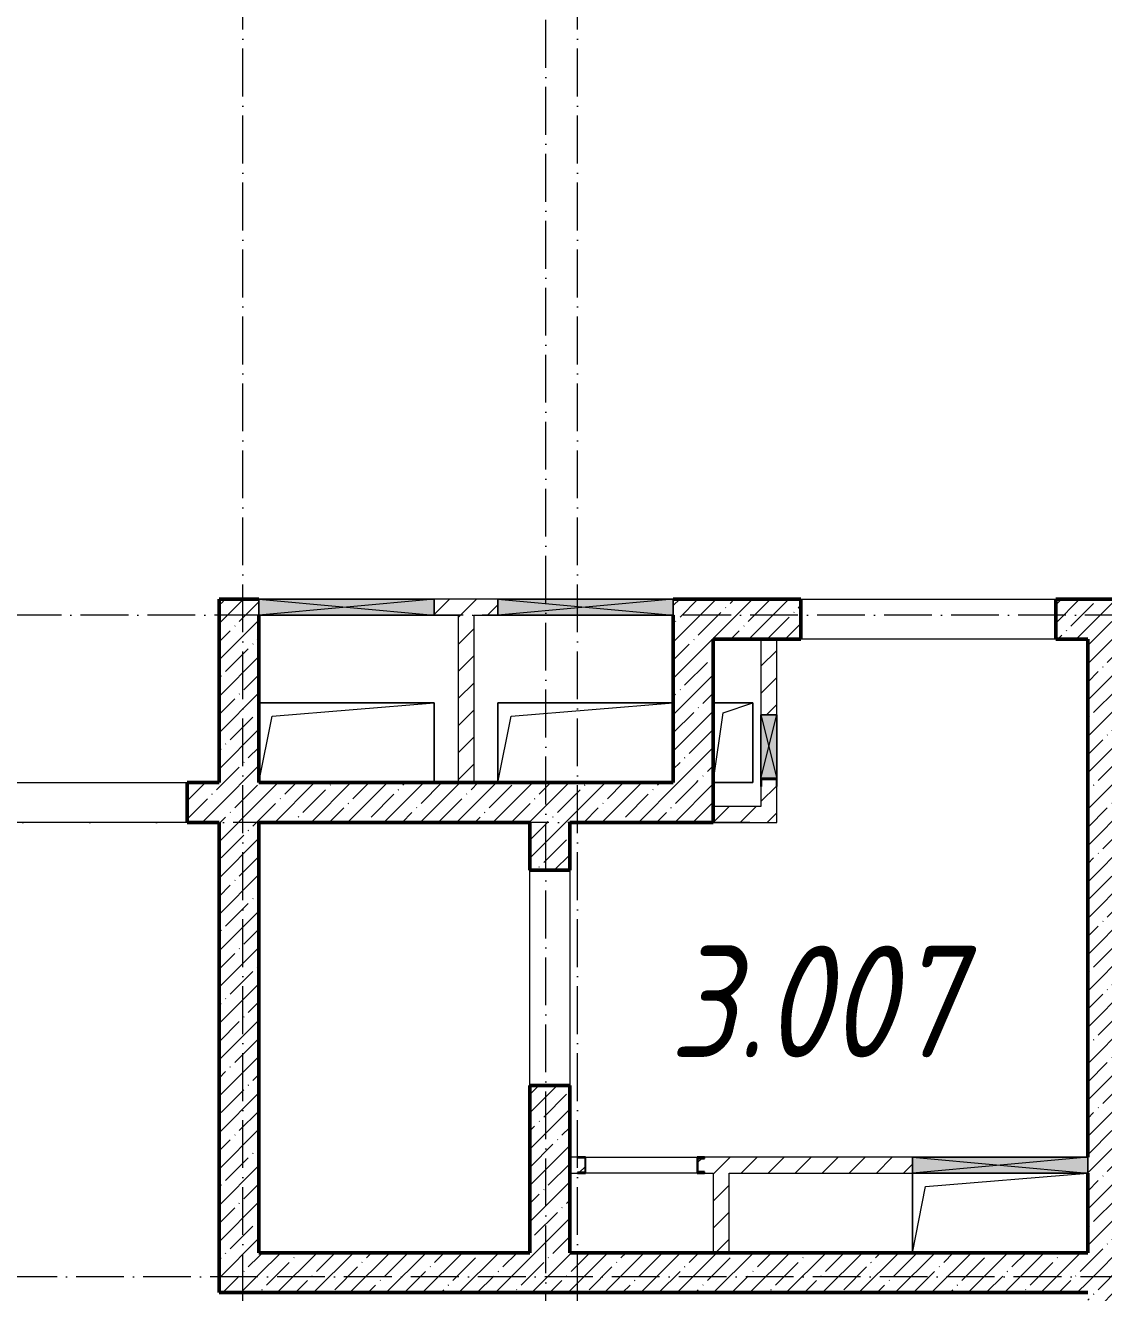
# Model space of a CAD drawing. Header units: millimetres. Extents: x -12989 to 629078, y -109036 to 555275.
# Drawn here: x 290156 to 296921, y -28032 to -20082 of the extents above; entities that cross this region are included whole.
import ezdxf

# ---------------------------------------------------------------- set-up
doc = ezdxf.new("R2010")
doc.units = ezdxf.units.MM
doc.linetypes.add('50_200_ШТРИХ_1Т_ш5_п1_п1_', pattern=[700, 500, -100, 0, -100])
for name, color, linetype, lineweight in [('4 -стяжа', 7, 'Continuous', 30), ('A-DETL-GENF-OTLN', 7, 'Continuous', 9), ('A-FLOR-____-OTLN', 7, 'Continuous', 9), ('A-GENM-____-MCUT', 7, 'Continuous', 25), ('A-GENM-____-OTLN', 7, 'Continuous', 9), ('A-GENM-____-OTLN-1', 7, 'Continuous', 25), ('A-GLAZ-____-OTLN', 7, 'Continuous', 9), ('A-WALL-____-MCUT-2', 7, 'Continuous', 50), ('A-WALL-____-OTLN', 7, 'Continuous', 9), ('A-WALL-____-PATT-1', 7, 'Continuous', 9), ('A-WALL-FNSH-MCUT-1', 7, 'Continuous', 9), ('I-WALL-____-OTLN', 7, 'Continuous', 9), ('S-GRID-____-OTLN-1', 7, '50_200_ШТРИХ_1Т_ш5_п1_п1_', 9), ('Марки помещений', 7, 'Continuous', 9)]:
    doc.layers.add(name, color=color, linetype=linetype, lineweight=lineweight)
doc.layers.get('4 -стяжа').off()
doc.styles.add('ISOCPEUR_I_2', font='isocpeui.ttf', dxfattribs={"width": 0.85, "height": 2.3})
pattern_1 = [(45, (283770.71, -86863.46), (-84.85281, 84.85281), [])]
pattern_2 = [(45, (283770.7, -86863.46), (-114.04925, 114.04925), []), (45, (283884.76, -86863.46), (-114.04925, 114.04925), [201.612, -40.322, 3.353, -36.97])]

# ---------------------------------------------------------------- blocks, each defined once
blk = doc.blocks.new('154_Фахверк_СКБ_Швеллер - Тип_100_3960_зеркало-28515619-АР1_План отверстий 3 этажа в осях 1-64_Ю-ЯЯ')
at = {"layer": 'A-GENM-____-MCUT'}
for p, q in [((175, 50), (125, 50)), ((125, 50), (125, -50)), ((128, 47), (175, 47)), ((128, -47), (128, 47)), ((175, 47), (175, 50)), ((125, -50), (175, -50)), ((175, -47), (128, -47)), ((175, -50), (175, -47))]:
    blk.add_line(p, q, dxfattribs=at)
blk = doc.blocks.new('154_Стойка_СКБ_Швеллер - СМ-2180_100-28318692-АР1_План отверстий 3 этажа в осях 1-64_Ю-ЯЯ')
at = {"layer": 'A-GENM-____-MCUT'}
for p, q in [((171, 50), (125, 50)), ((125, 50), (125, -50)), ((129.5, 42.4), (171, 42.4)), ((129.5, -42.4), (129.5, 42.4)), ((171, 42.4), (171, 50)), ((125, -50), (171, -50)), ((171, -42.4), (129.5, -42.4)), ((171, -50), (171, -42.4))]:
    blk.add_line(p, q, dxfattribs=at)
blk = doc.blocks.new('AR_Отверстие прямоугольное _в плите_ - AR_Отверстие прямоугольное _в плите_-V187-АР1_План отверстий 3 этажа в осях 1-64_Ю-ЯЯ')
at = {"layer": 'A-GENM-____-OTLN'}
for p, q in [((-550, 250), (-550, -250)), ((-466.7, 166.7), (550, 250)), ((-550, -250), (-466.7, 166.7))]:
    blk.add_line(p, q, dxfattribs=at)
blk = doc.blocks.new('AR_Отверстие прямоугольное _в плите_ - AR_Отверстие прямоугольное _в плите_-V169-АР1_План отверстий 3 этажа в осях 1-64_Ю-ЯЯ')
at = {"layer": 'A-GENM-____-OTLN'}
for p, q in [((125, 250), (-125, 250)), ((-62.5, 187.5), (125, 250)), ((125, -250), (125, 250)), ((-125, -250), (-62.5, 187.5)), ((-125, -250), (125, -250))]:
    blk.add_line(p, q, dxfattribs=at)
blk = doc.blocks.new('AR_Отверстие прямоугольное _в плите_ - AR_Отверстие прямоугольное _в плите_-V201-АР1_План отверстий 3 этажа в осях 1-64_Ю-ЯЯ')
at = {"layer": 'A-GENM-____-OTLN'}
for p, q in [((550, 250), (-550, 250)), ((-550, 250), (-550, -249.7)), ((-466.7, 166.7), (550, 250)), ((-549.9, -249.7), (-466.7, 166.7))]:
    blk.add_line(p, q, dxfattribs=at)
blk = doc.blocks.new('AR_Отверстие прямоугольное _в плите_ - AR_Отверстие прямоугольное _в плите_-V207-АР1_План отверстий 3 этажа в осях 1-64_Ю-ЯЯ')
at = {"layer": 'A-GENM-____-OTLN'}
for p, q in [((550, 250), (-550, 250)), ((-466.7, 166.7), (550, 250)), ((550, -250), (550, 250)), ((-550, -250), (-466.7, 166.7))]:
    blk.add_line(p, q, dxfattribs=at)
blk = doc.blocks.new('AR_Отверстие прямоугольное _в стене_ - AR_Отверстие прямоугольное _в стене__ОВ-36913595-АР1_План отверстий 3 этажа в осях 1-64_Ю-ЯЯ')
at = {"layer": 'A-GLAZ-____-OTLN'}
blk.add_hatch(color=256, dxfattribs=at).paths.add_polyline_path([(550, -50), (550, 50), (-550, 50), (-550, -50), (423.3, -50)], flags=0)
at = {"layer": 'A-DETL-GENF-OTLN'}
for p, q in [((-550, -50), (-550, 50)), ((-550, 50), (550, 50)), ((550, 50), (-550, -50)), ((-550, 50), (550, -50)), ((550, 50), (-550, 50)), ((-550, 50), (-550, -50)), ((550, 50), (550, -50)), ((550, -50), (550, 50)), ((550, -50), (-550, -50)), ((-550, -50), (550, -50))]:
    blk.add_line(p, q, dxfattribs=at)
blk = doc.blocks.new('AR_Отверстие прямоугольное _в стене_ - AR_Отверстие прямоугольное _в стене__ОВ-36916333-АР1_План отверстий 3 этажа в осях 1-64_Ю-ЯЯ')
at = {"layer": 'A-GLAZ-____-OTLN'}
blk.add_hatch(color=256, dxfattribs=at).paths.add_polyline_path([(-141.8, -50), (550, -50), (550, 50), (-550, 50), (-550, -50)], flags=0)
at = {"layer": 'A-DETL-GENF-OTLN'}
for p, q in [((-550, -50), (-550, 50)), ((-550, 50), (550, 50)), ((550, 50), (-550, -50)), ((-550, 50), (550, -50)), ((550, 50), (-550, 50)), ((-550, 50), (-550, -50)), ((550, 50), (550, -50)), ((550, -50), (550, 50)), ((550, -50), (-550, -50)), ((-550, -50), (550, -50))]:
    blk.add_line(p, q, dxfattribs=at)
blk = doc.blocks.new('AR_Отверстие прямоугольное _в стене_ - AR_Отверстие прямоугольное _в стене__ОВ-36914865-АР1_План отверстий 3 этажа в осях 1-64_Ю-ЯЯ')
at = {"layer": 'A-GLAZ-____-OTLN'}
blk.add_hatch(color=256, dxfattribs=at).paths.add_polyline_path([(-200, 50), (-200, -50), (200, -50), (200, 50)], flags=0)
at = {"layer": 'A-DETL-GENF-OTLN'}
for p, q in [((-200, 50), (200, 50)), ((200, 50), (-200, -50)), ((-200, 50), (200, -50)), ((200, 50), (-200, 50)), ((200, 50), (200, -50)), ((200, -50), (200, 50)), ((200, -50), (-200, -50)), ((-200, -50), (200, -50))]:
    blk.add_line(p, q, dxfattribs=at)
blk = doc.blocks.new('AR_Отверстие прямоугольное _в стене__БезПР - AR_Отверстие прямоугольное _в стене__БезПР-36429225-АР1_План отверстий 3 этажа в осях 1-64_Ю-ЯЯ')
at = {"layer": 'A-GLAZ-____-OTLN'}
blk.add_hatch(color=256, dxfattribs=at).paths.add_polyline_path([(550, -50), (550, 50), (-550, 50), (-550, -50)], flags=0)
at = {"layer": 'A-DETL-GENF-OTLN'}
for p, q in [((-550, -50), (-550, 50)), ((-550, 50), (550, 50)), ((550, 50), (-550, -50)), ((-550, 50), (550, -50)), ((550, 50), (-550, 50)), ((-550, 50), (-550, -50)), ((550, 50), (550, -50)), ((550, -50), (550, 50)), ((550, -50), (-550, -50)), ((-550, -50), (550, -50))]:
    blk.add_line(p, q, dxfattribs=at)
at = {"layer": 'A-GLAZ-____-OTLN'}
blk.add_line((550, 50), (-550, 50), dxfattribs=at)
blk = doc.blocks.new('3эт')
at = {"layer": 'S-GRID-____-OTLN-1', "color": 251, "ltscale": 0.6, "true_color": 0x636466}
for p, q in [((291520.7, -33971.9), (291520.7, 4029.4)), ((293420.7, -33791.8), (293420.7, 4029.4)), ((293620.7, -33971.9), (293620.7, 3765.1)), ((387845.1, -23782.4), (279101.9, -23782.4)), ((294700.1, -25082.4), (279101.9, -25082.4)), ((359250.7, -27932.4), (279101.9, -27932.4))]:
    blk.add_line(p, q, dxfattribs=at)

msp = doc.modelspace()

# ---------------------------------------------------------------- hatches: boundary and pattern name
at = {"layer": 'A-WALL-____-PATT-1'}
h = msp.add_hatch(dxfattribs=at)
h.set_pattern_fill('FP_12', color=256, style=0, pattern_type=2)
h.set_pattern_definition(pattern_2)
h.paths.add_polyline_path([(291620.7074, -28032.4142), (291620.7074, -23682.4142), (291370.7074, -23682.4142), (291370.7074, -28032.4142)], flags=0)
h = msp.add_hatch(dxfattribs=at)
h.set_pattern_fill('FP_7', color=256, style=0, pattern_type=2)
h.set_pattern_definition(pattern_1)
h.paths.add_polyline_path([(293120.7074, -23782.4142), (293120.7074, -23682.4142), (292720.7074, -23682.4142), (292720.7074, -23782.4142), (292970.7074, -23782.4142)], flags=0)
h = msp.add_hatch(dxfattribs=at)
h.set_pattern_fill('FP_12', color=256, style=0, pattern_type=2)
h.set_pattern_definition(pattern_2)
h.paths.add_polyline_path([(296820.7074, -23932.4142), (296820.7074, -23682.4142), (296620.7074, -23682.4142), (296620.7074, -23932.4142)], flags=0)
h.paths.add_polyline_path([(295020.7074, -23932.4142), (295020.7074, -23682.4142), (294220.7074, -23682.4142), (294220.7074, -23932.4142), (294470.7074, -23932.4142)], flags=0)
h = msp.add_hatch(dxfattribs=at)
h.set_pattern_fill('FP_12', color=256, style=0, pattern_type=2)
h.set_pattern_definition(pattern_2)
h.paths.add_polyline_path([(296820.7074, -31182.4142), (297070.7074, -31182.4142), (297070.7074, -23682.4142), (296820.7074, -23682.4142), (296820.7074, -29640.0033)], flags=0)
h = msp.add_hatch(dxfattribs=at)
h.set_pattern_fill('FP_7', color=256, style=0, pattern_type=2)
h.set_pattern_definition(pattern_1)
h.paths.add_polyline_path([(292970.7074, -24832.4142), (292970.7074, -23782.4142), (292870.7074, -23782.4142), (292870.7074, -24832.4142)], flags=0)
h = msp.add_hatch(dxfattribs=at)
h.set_pattern_fill('FP_12', color=256, style=0, pattern_type=2)
h.set_pattern_definition(pattern_2)
h.paths.add_polyline_path([(294470.7074, -24832.4142), (294470.7074, -23932.4142), (294220.7074, -23932.4142), (294220.7074, -24832.4142), (294361.4672, -24832.4142)], flags=0)
h = msp.add_hatch(dxfattribs=at)
h.set_pattern_fill('FP_7', color=256, style=0, pattern_type=2)
h.set_pattern_definition(pattern_1)
h.paths.add_polyline_path([(294870.7074, -25082.4142), (294870.7074, -24857.4142), (294867.7074, -24857.4142), (294867.7074, -24810.4142), (294773.7074, -24810.4142), (294773.7074, -24857.4142), (294770.7074, -24857.4142), (294770.7074, -25082.4142)], flags=0)
h.paths.add_polyline_path([(294870.7074, -24407.4142), (294870.7074, -23932.4142), (294770.7074, -23932.4142), (294770.7074, -24407.4142), (294825.4693, -24407.4142)], flags=0)
h = msp.add_hatch(dxfattribs=at)
h.set_pattern_fill('FP_12', color=256, style=0, pattern_type=2)
h.set_pattern_definition(pattern_2)
h.paths.add_polyline_path([(291370.7074, -25082.4142), (291370.7074, -24832.4142), (291170.7074, -24832.4142), (291170.7074, -25082.4142)], flags=0)
h.paths.add_polyline_path([(289320.7074, -25082.4142), (289570.7074, -25082.4142), (289570.7074, -24832.4142), (289320.7074, -24832.4142)], flags=0)
h = msp.add_hatch(dxfattribs=at)
h.set_pattern_fill('FP_12', color=256, style=0, pattern_type=2)
h.set_pattern_definition(pattern_2)
h.paths.add_polyline_path([(294361.4672, -25082.4142), (294470.7074, -25082.4142), (294470.7074, -24832.4142), (291620.7074, -24832.4142), (291620.7074, -25082.4142), (293570.7074, -25082.4142)], flags=0)
h = msp.add_hatch(dxfattribs=at)
h.set_pattern_fill('FP_7', color=256, style=0, pattern_type=2)
h.set_pattern_definition(pattern_1)
h.paths.add_polyline_path([(294770.7074, -25082.4142), (294770.7074, -24982.4142), (294470.7074, -24982.4142), (294470.7074, -25082.4142)], flags=0)
h = msp.add_hatch(dxfattribs=at)
h.set_pattern_fill('FP_12', color=256, style=0, pattern_type=2)
h.set_pattern_definition(pattern_2)
h.paths.add_polyline_path([(293320.7074, -27782.4142), (293570.7074, -27782.4142), (293570.7074, -26732.7616), (293320.7074, -26732.7616)], flags=0)
h.paths.add_polyline_path([(293570.7074, -25382.7616), (293570.7074, -25082.4142), (293320.7074, -25082.4142), (293320.7074, -25382.7616)], flags=0)
h = msp.add_hatch(dxfattribs=at)
h.set_pattern_fill('FP_7', color=256, style=0, pattern_type=2)
h.set_pattern_definition(pattern_1)
h.paths.add_polyline_path([(293620.7074, -27282.4142), (293620.7074, -27279.4142), (293667.7074, -27279.4142), (293667.7074, -27185.4142), (293620.7074, -27185.4142), (293620.7074, -27182.4142), (293570.7074, -27182.4142), (293570.7074, -27282.4142)], flags=0)
h.paths.add_polyline_path([(294570.7074, -27282.4142), (295720.7074, -27282.4142), (295720.7074, -27182.4142), (294416.7074, -27182.4142), (294416.7074, -27190.0142), (294375.2074, -27190.0142), (294375.2074, -27274.8142), (294416.7074, -27274.8142), (294416.7074, -27282.4142), (294470.7074, -27282.4142)], flags=0)
h = msp.add_hatch(dxfattribs=at)
h.set_pattern_fill('FP_7', color=256, style=0, pattern_type=2)
h.set_pattern_definition(pattern_1)
h.paths.add_polyline_path([(294570.7074, -27782.4142), (294570.7074, -27282.4142), (294470.7074, -27282.4142), (294470.7074, -27782.4142)], flags=0)
h = msp.add_hatch(dxfattribs=at)
h.set_pattern_fill('FP_12', color=256, style=0, pattern_type=2)
h.set_pattern_definition(pattern_2)
h.paths.add_polyline_path([(296820.7074, -28032.4142), (296820.7074, -27782.4142), (291620.7074, -27782.4142), (291620.7074, -28032.4142), (296128.9315, -28032.4142)], flags=0)

# ---------------------------------------------------------------- linework, layer by layer
at = {"layer": 'A-FLOR-____-OTLN'}
for p, q in [((291620.7074, -24332.4142), (292720.7074, -24332.4142)), ((292720.7074, -24332.4142), (292720.7074, -24832.4142)), ((293120.7074, -24332.7616), (294220.7074, -24332.7616)), ((293120.7074, -24832.4142), (293120.7074, -24332.7616)), ((294470.7074, -24332.4142), (294720.7074, -24332.4142)), ((294720.7074, -24332.4142), (294720.7074, -24832.4142)), ((294720.7074, -24832.4142), (294470.7074, -24832.4142)), ((295720.7074, -27782.4142), (295720.7074, -27282.4142))]:
    msp.add_line(p, q, dxfattribs=at)
at = {"layer": 'A-WALL-____-MCUT-2'}
for p, q in [((291620.7074, -23682.4142), (291370.7074, -23682.4142)), ((291370.7074, -23682.4142), (291370.7074, -24832.4142)), ((295020.7074, -23682.4142), (294220.7074, -23682.4142)), ((295020.7074, -23932.4142), (295020.7074, -23682.4142)), ((296620.7074, -23682.4142), (296620.7074, -23932.4142)), ((297070.7074, -23682.4142), (296620.7074, -23682.4142)), ((291620.7074, -24832.4142), (291620.7074, -23782.4142)), ((294220.7074, -23782.4142), (294220.7074, -24832.4142)), ((294470.7074, -25082.4142), (294470.7074, -23932.4142)), ((294470.7074, -23932.4142), (295020.7074, -23932.4142)), ((296620.7074, -23932.4142), (296820.7074, -23932.4142)), ((296820.7074, -23932.4142), (296820.7074, -27182.4142)), ((291370.7074, -24832.4142), (291170.7074, -24832.4142)), ((291170.7074, -24832.4142), (291170.7074, -25082.4142)), ((294220.7074, -24832.4142), (291620.7074, -24832.4142)), ((291170.7074, -25082.4142), (291370.7074, -25082.4142)), ((291370.7074, -25082.4142), (291370.7074, -28032.4142)), ((291620.7074, -27782.4142), (291620.7074, -25082.4142)), ((291620.7074, -25082.4142), (293320.7074, -25082.4142)), ((293320.7074, -25082.4142), (293320.7074, -25382.7616)), ((293570.7074, -25382.7616), (293570.7074, -25082.4142)), ((293570.7074, -25082.4142), (294470.7074, -25082.4142)), ((293320.7074, -25382.7616), (293570.7074, -25382.7616)), ((293570.7074, -26732.7616), (293320.7074, -26732.7616)), ((293320.7074, -26732.7616), (293320.7074, -27782.4142)), ((293570.7074, -27782.4142), (293570.7074, -26732.7616)), ((296820.7074, -27282.4142), (296820.7074, -27782.4142)), ((293320.7074, -27782.4142), (291620.7074, -27782.4142)), ((296820.7074, -27782.4142), (293570.7074, -27782.4142)), ((291370.7074, -28032.4142), (296820.7074, -28032.4142))]:
    msp.add_line(p, q, dxfattribs=at)
at = {"layer": 'A-WALL-____-OTLN'}
for p, q in [((295020.7074, -23682.4142), (296620.7074, -23682.4142)), ((296620.7074, -23932.4142), (295020.7074, -23932.4142)), ((289570.7074, -24832.4142), (291170.7074, -24832.4142)), ((291170.7074, -25082.4142), (289570.7074, -25082.4142)), ((293320.7074, -26732.7616), (293320.7074, -25382.7616)), ((293570.7074, -25382.7616), (293570.7074, -26732.7616))]:
    msp.add_line(p, q, dxfattribs=at)
at = {"layer": 'A-WALL-FNSH-MCUT-1'}
for p, q in [((293120.7074, -23682.4142), (292720.7074, -23682.4142)), ((292720.7074, -23782.4142), (292870.7074, -23782.4142)), ((292870.7074, -23782.4142), (292870.7074, -24832.4142)), ((292970.7074, -23782.4142), (293120.7074, -23782.4142)), ((292970.7074, -24832.4142), (292970.7074, -23782.4142)), ((294770.7074, -23932.4142), (294770.7074, -24407.4142)), ((294870.7074, -24407.4142), (294870.7074, -23932.4142)), ((294770.7074, -24857.4142), (294770.7074, -24982.4142)), ((294870.7074, -25082.4142), (294870.7074, -24857.4142)), ((294770.7074, -24982.4142), (294470.7074, -24982.4142)), ((294470.7074, -25082.4142), (294870.7074, -25082.4142)), ((293620.7074, -27182.4142), (293570.7074, -27182.4142)), ((295720.7074, -27182.4142), (294416.7074, -27182.4142)), ((293570.7074, -27282.4142), (293620.7074, -27282.4142)), ((294416.7074, -27282.4142), (294470.7074, -27282.4142)), ((294470.7074, -27282.4142), (294470.7074, -27782.4142)), ((294570.7074, -27282.4142), (295720.7074, -27282.4142)), ((294570.7074, -27782.4142), (294570.7074, -27282.4142)), ((294470.7074, -27782.4142), (294570.7074, -27782.4142))]:
    msp.add_line(p, q, dxfattribs=at)
at = {"layer": 'I-WALL-____-OTLN'}
for p, q in [((293670.7074, -27182.4142), (294370.7074, -27182.4142)), ((294370.7074, -27282.4142), (293670.7074, -27282.4142))]:
    msp.add_line(p, q, dxfattribs=at)

# ---------------------------------------------------------------- block references
at = {"layer": '4 -стяжа'}
msp.add_blockref('3эт', (0, 0), dxfattribs=at)
at = {"layer": 'A-GENM-____-OTLN'}
for name, p in [('AR_Отверстие прямоугольное _в плите_ - AR_Отверстие прямоугольное _в плите_-V207-АР1_План отверстий 3 этажа в осях 1-64_Ю-ЯЯ', (292170.7074, -24582.4142)), ('AR_Отверстие прямоугольное _в плите_ - AR_Отверстие прямоугольное _в плите_-V201-АР1_План отверстий 3 этажа в осях 1-64_Ю-ЯЯ', (293670.7074, -24582.7616)), ('AR_Отверстие прямоугольное _в плите_ - AR_Отверстие прямоугольное _в плите_-V169-АР1_План отверстий 3 этажа в осях 1-64_Ю-ЯЯ', (294595.7074, -24582.4142)), ('AR_Отверстие прямоугольное _в плите_ - AR_Отверстие прямоугольное _в плите_-V187-АР1_План отверстий 3 этажа в осях 1-64_Ю-ЯЯ', (296270.7074, -27532.4142))]:
    msp.add_blockref(name, p, dxfattribs=at)
at = {"layer": 'A-GENM-____-OTLN-1'}
for p, rotation in [((294820.7074, -24682.4142), 269.9999999999999), ((293795.7074, -27232.4142), 180)]:
    msp.add_blockref('154_Фахверк_СКБ_Швеллер - Тип_100_3960_зеркало-28515619-АР1_План отверстий 3 этажа в осях 1-64_Ю-ЯЯ', p, dxfattribs=dict(at, rotation=rotation))
msp.add_blockref('154_Стойка_СКБ_Швеллер - СМ-2180_100-28318692-АР1_План отверстий 3 этажа в осях 1-64_Ю-ЯЯ', (294245.7074, -27232.4142), dxfattribs=at)
at = {"layer": 'A-GLAZ-____-OTLN'}
for name, p in [('AR_Отверстие прямоугольное _в стене_ - AR_Отверстие прямоугольное _в стене__ОВ-36913595-АР1_План отверстий 3 этажа в осях 1-64_Ю-ЯЯ', (292170.7074, -23732.4142)), ('AR_Отверстие прямоугольное _в стене__БезПР - AR_Отверстие прямоугольное _в стене__БезПР-36429225-АР1_План отверстий 3 этажа в осях 1-64_Ю-ЯЯ', (293670.7074, -23732.4142)), ('AR_Отверстие прямоугольное _в стене_ - AR_Отверстие прямоугольное _в стене__ОВ-36916333-АР1_План отверстий 3 этажа в осях 1-64_Ю-ЯЯ', (296270.7074, -27232.4142))]:
    msp.add_blockref(name, p, dxfattribs=at)
at = {"layer": 'A-GLAZ-____-OTLN', "rotation": 89.9999999999999}
msp.add_blockref('AR_Отверстие прямоугольное _в стене_ - AR_Отверстие прямоугольное _в стене__ОВ-36914865-АР1_План отверстий 3 этажа в осях 1-64_Ю-ЯЯ', (294820.7074, -24607.4142), dxfattribs=at)

# ---------------------------------------------------------------- texts
at = {"layer": 'Марки помещений', "insert": (294196.1952, -25855.8529), "char_height": 700, "width": 785.65375, "attachment_point": 1, "style": 'ISOCPEUR_I_2'}
msp.add_mtext('3.007', dxfattribs=at)

doc.saveas('drawing.dxf')
